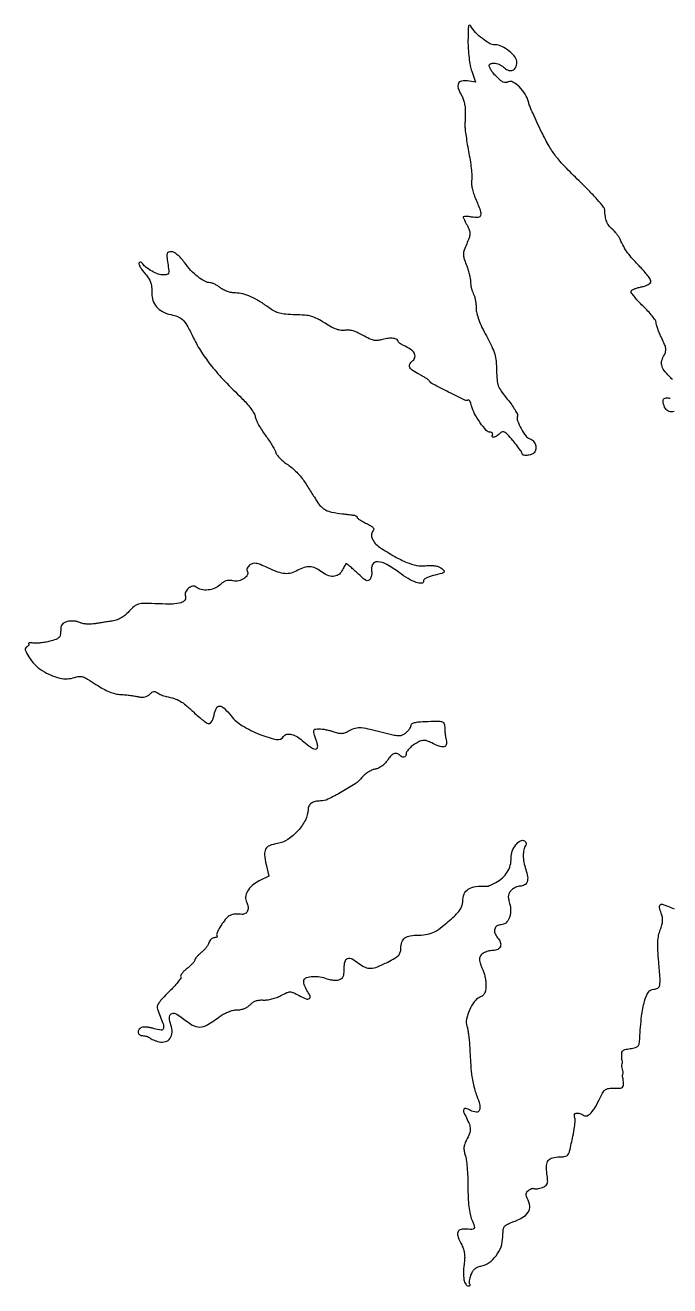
# Model space of a CAD drawing. Extents: x 0 to 500, y 0 to 489.
# Drawn here: x 0.2 to 250.3, y 0 to 488.9 of the extents above; entities that cross this region are included whole.
import ezdxf

# ---------------------------------------------------------------- set-up
doc = ezdxf.new("R2010")
doc.units = 0

msp = doc.modelspace()

# ---------------------------------------------------------------- linework, layer by layer
for points in [[(251.370334, 351.416963, 0.011142), (250.079324, 352.76683, -0.035508), (248.067861, 355.086238, -0.105487), (247.18899, 356.986344, -0.129336), (247.252557, 358.843834, -0.066798), (248.217328, 360.97639, 0.080206), (248.728752, 362.192194, 0.097924), (248.781555, 363.422825, 0.060615), (248.339269, 364.999879, 0.014437), (247.217328, 367.489573, -0.011997), (246.368441, 369.349058, -0.013821), (245.65134, 371.162178, -0.012956), (245.128738, 372.723082, -0.074429), (245, 373.583136, 0.152111), (244.734168, 374.436725, 0.016858), (243.503303, 376.098459, 0.019307), (241.856204, 378.015318, 0.014494), (239.904863, 379.997941, -0.014431), (237.994349, 381.93859, -0.022553), (236.477999, 383.725711, -0.018568), (235.40304, 385.227046, -0.292386), (235.393818, 385.828193, -0.136076), (235.833147, 386.234796, -0.02575), (236.837702, 386.689143, -0.025799), (238.101924, 387.110449, -0.021165), (239.488955, 387.43195, 0.03403), (240.861491, 387.787506, 0.050814), (241.990813, 388.295971, 0.063709), (242.756017, 388.879906, 0.200554), (243, 389.463714, 0.143599), (242.775093, 390.230674, 0.017026), (241.755986, 391.705864, 0.019222), (240.386869, 393.409237, 0.014661), (238.76506, 395.168401, -0.010903), (235.908883, 398.220125, -0.025943), (233.958994, 400.638142, -0.030236), (232.45272, 403.007377, -0.02087), (231.029422, 405.850653, 0.036827), (230.477384, 406.870825, 0.022188), (229.6845, 407.99568, 0.02216), (228.792167, 409.049368, 0.035803), (227.9345, 409.851955, -0.062445), (226.686736, 411.150625, -0.068144), (225.841385, 412.681236, -0.055511), (225.326262, 414.636369, -0.025777), (225.076511, 417.252832, 0.16374), (224.66701, 418.314217, 0.007592), (222.121203, 421.288075, 0.011909), (218.913045, 424.752551, 0.008205), (215.123328, 428.528404, -0.008597), (209.565583, 434.07451, -0.028161), (206.172138, 437.999095, -0.03321), (203.541859, 441.925418, -0.015917), (200.674264, 447.275572, -0.00531), (198.877921, 450.998387, -0.006285), (197.26192, 454.555942, -0.005535), (195.970733, 457.586718, -0.039254), (195.47858, 459.106359, 0.081131), (194.228652, 462.090618, 0.05796), (191.963707, 464.924133, 0.06361), (189.485036, 466.822616, 0.265158), (187.673993, 466.837433, -0.123077), (186.712939, 466.576327, -0.115004), (185.71525, 466.787558, -0.069629), (184.536028, 467.554554, -0.020266), (182.956039, 469.044971, -0.023452), (181.812801, 470.329824, -0.031601), (180.912314, 471.599032, -0.032692), (180.327608, 472.699151, -0.19249), (180.300171, 473.339282, -0.254345), (181.103478, 474.065699, -0.103603), (182.624327, 474.112221, -0.075871), (184.486502, 473.479909, -0.062743), (186.212755, 472.288465, 0.107119), (187.863856, 471.351837, 0.176013), (189.45026, 471.42466, 0.181946), (190.583993, 472.489952, 0.114637), (191, 474.280557, 0.16298), (190.274904, 476.445962, 0.059769), (188.00934, 478.802904, 0.058656), (185.131646, 480.641697, 0.113335), (182.482463, 481.25, -0.127905), (180.383368, 481.795899, -0.038118), (177.600266, 483.639472, -0.038525), (174.952021, 486.049148, -0.062843), (173.165077, 488.5, 0.232292), (172.661335, 488.851948, 0.400882), (172.274794, 488.582254, 0.044074), (172.084107, 486.871124, 0.004725), (172.030409, 482.875727, 0.016702), (172.126627, 479.605273, 0.015017), (172.440923, 476.229814, 0.01547), (172.912916, 473.185468, 0.038627), (173.49545, 471.012895), (174.990901, 466.774337), (171.902822, 467.22757, 0.08006), (169.554547, 467.194575, 0.242582), (168.320106, 466.256542, 0.193769), (168.210807, 464.50257, 0.053301), (169.378916, 461.935693, -0.042951), (170.016518, 460.608019, -0.026693), (170.541548, 458.960431, -0.026695), (170.888001, 457.266482, -0.042993), (170.979852, 455.797159, -0.000022), (170.945823, 454.352182, -0.000015), (170.9076, 452.734165, -0.000016), (170.871057, 451.191336, -0.000033), (170.842723, 450, 0.03542), (170.910836, 448.550756, 0.005892), (171.271523, 445.782374, 0.006438), (171.776826, 442.531862, 0.005662), (172.386197, 439.152763, -0.010258), (172.959691, 435.796248, -0.012276), (173.356852, 432.613931, -0.011051), (173.565197, 429.931319, -0.075471), (173.439397, 428.614561, 0.089588), (173.361376, 427.455382, 0.025194), (173.654762, 425.658748, 0.024543), (174.198582, 423.625306, 0.023644), (174.94475, 421.628893, -0.01217), (176.791975, 417.012333, -0.143217), (176.929276, 415.102784, -0.339349), (175.958835, 414.279125, -0.058793), (173.394996, 414.453721, 0.018796), (172.038236, 414.655803, 0.038356), (170.96267, 414.69195, 0.06318), (170.293036, 414.577505, 0.45824), (170.177083, 414.315012, 0.003539), (170.405937, 413.841837, 0.000587), (170.854104, 412.934397, 0.000644), (171.3838, 411.868496, 0.00057), (171.93826, 410.759531, -0.039205), (172.606728, 409.116511, -0.09259), (172.768808, 407.809474, -0.072921), (172.461852, 406.346833, -0.017798), (171.527238, 404.060403, 0.019023), (170.536204, 401.618892, 0.08221), (170.251529, 400.084965, 0.081609), (170.475258, 398.535616, 0.018588), (171.371066, 396.030635, -0.018727), (171.994677, 394.285276, -0.016082), (172.521501, 392.407673, -0.016379), (172.889176, 390.671009, -0.043998), (173, 389.414022, 0.035465), (173.079864, 388.289486, 0.023224), (173.323125, 387.012495, 0.023372), (173.678207, 385.784209, 0.040834), (174.1, 384.813148, -0.052764), (174.522875, 383.772477, -0.022179), (174.876875, 382.301636, -0.021648), (175.119289, 380.681747, -0.02632), (175.2, 379.14958, 0.060936), (175.443729, 377.157138, 0.026775), (176.222702, 374.611741, 0.022943), (177.463273, 371.647792, 0.014919), (179.151823, 368.340957, -0.012858), (181.271048, 364.232573, -0.040101), (182.396778, 361.333255, -0.047393), (182.945231, 358.563477, -0.024001), (183.132969, 355.009554, 0.018715), (183.290024, 351.290793, 0.0703), (183.798418, 349.017333, 0.065799), (184.933439, 346.898468, 0.015086), (187.407088, 343.667113, -0.014596), (189.004504, 341.584625, -0.020782), (190.289164, 339.639084, -0.017431), (191.203244, 337.994022, -0.201165), (191.257634, 337.272901, 0.170623), (191.28759, 335.428539, 0.03514), (192.647425, 332.419792, 0.03555), (194.424326, 329.621817, 0.157941), (195.988527, 328.503641, -0.134634), (197.346984, 327.62332, -0.106622), (198.213334, 326.09503, -0.112114), (198.34837, 324.410041, -0.161911), (197.684328, 323.084328, -0.114554), (196.501932, 322.347493, -0.068306), (194.866838, 322.028335, -0.083559), (193.482005, 322.181793, -0.335195), (193, 322.820001, 0.147399), (192.84919, 323.320455, 0.008916), (191.949865, 324.625974, 0.012711), (190.794586, 326.156874, 0.009016), (189.425072, 327.816502, 0.009755), (187.313967, 330.187614, 0.084622), (186.197359, 331.04529, 0.21197), (185.310147, 331.106062, 0.109442), (184.353644, 330.496501, -0.052999), (183.121646, 329.501252, -0.100672), (181.939325, 329.03868, -0.354317), (181.44089, 329.316678, -0.237989), (181.5, 330, 0.122698), (181.621559, 330.380268, 0.187915), (181.518476, 330.70625, 0.150523), (181.193504, 330.925829, 0.073989), (180.695018, 331, -0.215809), (179.141007, 331.703503, -0.026359), (176.768023, 334.711719, -0.031504), (174.614455, 338.206971, -0.062508), (173.456505, 341.243089, 0.030376), (173.141904, 342.259237, 0.054938), (172.74737, 343.034508, 0.084563), (172.34064, 343.471776, 0.311094), (171.983073, 343.489538, -0.256016), (170.851179, 343.430275, -0.003629), (164.532119, 346.531293, -0.005794), (158.485526, 349.641337, -0.123604), (157, 350.977756, 0.089672), (156.631882, 351.35656, 0.012105), (155.710815, 351.98215, 0.013641), (154.570164, 352.673885, 0.01111), (153.313412, 353.353356, -0.027915), (150.730501, 354.864082, -0.117411), (149.511754, 356.167102, -0.234722), (149.443189, 357.365656, -0.134673), (150.364596, 358.524648, 0.147924), (151.368722, 359.857353, 0.192372), (151.326149, 361.371274, 0.129651), (150.128925, 362.894673, 0.057598), (147.909865, 364.200191, -0.017424), (146.79511, 364.74083, -0.025227), (145.854773, 365.300478, -0.023055), (145.153758, 365.815253, -0.226587), (145, 366.137123, 0.279198), (144.513522, 366.940418, 0.087212), (143.114084, 367.385233, 0.061584), (141.109925, 367.406796, 0.041786), (138.868458, 366.962274, -0.0436), (136.99242, 366.597281, -0.078077), (135.427989, 366.676864, -0.061945), (133.731892, 367.258571, -0.018993), (131.340605, 368.540544, 0.024403), (129.300306, 369.606102, 0.038311), (127.446891, 370.295094, 0.045274), (125.784379, 370.612828, 0.069547), (124.322327, 370.55356, -0.076754), (122.771423, 370.512953, -0.052762), (121.056725, 370.918887, -0.040021), (119.045912, 371.811767, -0.018176), (116.566448, 373.278663, 0.021616), (113.610895, 374.999893, 0.051952), (111.261349, 375.93921, 0.048836), (108.682515, 376.405597, 0.017254), (104.927732, 376.581522, -0.01501), (101.325947, 376.734083, -0.04614), (98.920962, 377.133469, -0.058727), (96.962134, 377.902475, -0.037912), (94.904165, 379.213467, 0.021595), (91.170856, 381.766522, 0.034861), (87.769459, 383.567411, 0.041272), (84.656399, 384.650231, 0.061454), (81.79966, 385.022236, -0.048668), (80.353629, 385.173165, -0.031858), (78.7349, 385.612376, -0.031983), (77.197296, 386.249077, -0.051863), (76, 387, 0.025451), (74.93272, 387.750573, 0.025382), (73.79375, 388.389559, 0.026218), (72.744773, 388.843096, 0.084311), (72, 388.984353, -0.11904), (69.892755, 389.536316, -0.042905), (67.28169, 391.242914, -0.038368), (64.552149, 393.742039, -0.031467), (62.0351, 396.792848, 0.024764), (60.636503, 398.535057, 0.038856), (59.254678, 399.867422, 0.046783), (57.982153, 400.730564, 0.126293), (56.932455, 401, 0.08171), (55.830439, 400.818699, 0.241297), (55.311405, 400.284649, 0.101902), (55.206138, 399.174001, 0.010061), (55.552271, 396.5, -0.009483), (55.918029, 393.699809, -0.11938), (55.784276, 392.64995, -0.252522), (55.203475, 392.148976, -0.054312), (53.83605, 392, -0.087455), (51.87338, 392.345936, -0.038393), (49.461321, 393.439569, -0.038403), (47.225221, 394.902022, -0.080267), (45.804373, 396.413075, 0.076525), (45.487498, 396.75513, 0.10573), (45.113687, 396.94041, 0.124706), (44.74303, 396.940913, 0.135476), (44.429941, 396.763274, 0.284448), (44.323873, 396.312586, 0.0376), (44.721462, 395.367674, 0.034438), (45.419085, 394.209894, 0.022095), (46.375568, 392.96551, -0.017524), (48.116004, 390.743523, -0.074788), (48.892149, 389.253124, -0.06505), (49.248403, 387.503793, -0.011261), (49.412372, 384.123274, 0.102145), (50.038705, 381.44258, 0.094974), (51.684564, 379.149268, 0.084656), (54.247495, 377.433185, 0.062303), (57.521738, 376.432307, -0.072966), (59.826489, 375.673932, -0.093588), (61.600202, 374.325001, -0.058186), (63.304436, 371.926308, -0.013357), (65.579496, 367.5, 0.031652), (68.622581, 362.076789, 0.025479), (72.538318, 356.655975, 0.021418), (77.639046, 350.832642, 0.011881), (84.322314, 344.156569, -0.023193), (86.113659, 342.284323, -0.023094), (87.726612, 340.251605, -0.023684), (88.965583, 338.349031, -0.078576), (89.508267, 336.96236, 0.052767), (89.970878, 335.57402, 0.018319), (90.915956, 333.684172, 0.017963), (92.116984, 331.663498, 0.019949), (93.421144, 329.805791, -0.01331), (94.732589, 327.989465, -0.013023), (95.955477, 326.09287, -0.013018), (96.94097, 324.37414, -0.046915), (97.433236, 323.212489, 0.086441), (97.978516, 322.163866, 0.030167), (99.094252, 320.871768, 0.028898), (100.519101, 319.569665, 0.029894), (102.069183, 318.456327, -0.036837), (103.761339, 317.205, -0.021013), (105.618839, 315.466215, -0.020899), (107.350474, 313.549013, -0.032316), (108.661644, 311.743838, 0.000116), (109.840175, 309.879865, 0.000082), (111.166195, 307.78446, 0.000083), (112.43527, 305.780501, 0.000174), (113.421754, 304.224538, 0.049822), (115.051378, 302.146138, 0.087378), (116.809637, 300.858864, 0.065866), (119.238489, 300.037466, 0.018489), (123.201615, 299.407685, -0.00051), (124.556075, 299.242112, -0.000524), (125.898287, 299.075217, -0.000507), (127.062361, 298.928035, -0.002218), (127.75, 298.837283, -0.048418), (128.228262, 298.724082, -0.062757), (128.632812, 298.5264, -0.076908), (128.907256, 298.279115, -0.172659), (129, 298.018546, 0.23617), (129.16772, 297.683267, 0.015878), (130.071123, 297.050027, 0.020131), (131.24921, 296.344881, 0.013533), (132.646377, 295.631589, -0.020398), (134.248338, 294.785825, -0.071977), (135.158315, 294.064512, -0.158656), (135.457091, 293.433389, -0.232259), (135.262048, 292.862048, 0.17337), (134.617973, 291.501264, 0.116321), (134.848179, 289.778752, 0.090704), (135.936839, 287.984525, 0.066214), (137.705468, 286.457329, 0.014314), (143.632209, 282.812074, 0.03416), (148.272322, 280.544864, 0.04656), (152.102336, 279.38879, 0.078244), (155.451048, 279.241593, -0.026846), (157.342734, 279.3525, -0.037005), (159.040059, 279.235039, -0.042628), (160.461259, 278.904863, -0.079642), (161.510423, 278.36872, -0.036415), (162.747597, 277.317814, -0.418508), (162.748237, 276.741332, -0.130632), (161.912322, 276.263388, -0.005266), (158.5, 275.395452, 0.02667), (156.983857, 274.939932, 0.041369), (155.741536, 274.373356, 0.049667), (154.900785, 273.785956, 0.270765), (154.726506, 273.281867, -0.462185), (154.078314, 272.463532, -0.092661), (151.97276, 272.781272, -0.048791), (148.798736, 274.24493, -0.030607), (145.400812, 276.52385, 0.035415), (140.574259, 279.69413, 0.113803), (136.90677, 280.763595, 0.287194), (134.992128, 279.712081, 0.18793), (134.635572, 277.139302, -0.063875), (134.714145, 276.402491, -0.040593), (134.625756, 275.543015, -0.040291), (134.397438, 274.698895, -0.058192), (134.053886, 274.007132, -0.174283), (133.352305, 273.475453, -0.191545), (132.504996, 273.539217, -0.069783), (131.266946, 274.373478, -0.010299), (129.059239, 276.442155, 0.009661), (127.48934, 277.916956, 0.016122), (126.105852, 279.08844, 0.010019), (124.950209, 279.96757, 0.387671), (124.653811, 279.935023, 0.044155), (124.443546, 279.648754, 0.005181), (124.039512, 278.966851, 0.006177), (123.576548, 278.143395, 0.00502), (123.100271, 277.25, -0.12842), (121.703882, 275.705829, -0.138199), (119.769315, 275.095694, -0.110623), (117.453527, 275.539858, -0.063574), (115, 277, 0.059528), (112.810792, 278.32685, 0.092883), (110.675735, 278.850992, 0.090346), (108.453177, 278.572386, 0.053654), (106, 277.5, -0.05927), (103.450347, 276.419279, -0.090698), (101.068196, 276.176393, -0.068057), (98.287208, 276.784266, -0.021165), (94.328485, 278.427401, 0.011782), (91.497697, 279.665126, 0.056229), (89.802673, 280.14573, 0.101308), (88.56281, 280.098616, 0.09818), (87.42571, 279.569336, 0.056163), (86.812729, 279.005592, 0.071596), (86.39746, 278.360643, 0.087207), (86.234873, 277.737284, 0.160031), (86.356416, 277.232324, -0.257258), (86.428802, 275.785195, -0.12832), (85.197901, 274.349828, -0.096505), (83.07081, 273.414496, -0.1052), (80.815476, 273.386905, 0.04766), (79.353631, 273.536752, 0.077516), (78.12199, 273.353353, 0.076244), (76.990713, 272.800262, 0.044647), (75.831194, 271.831194, -0.100357), (73.802689, 270.486604, -0.07335), (71.169689, 269.845412, -0.075447), (68.543381, 269.998367, -0.121579), (66.536623, 270.969605, 0.235087), (65.174413, 271.289901, 0.118785), (63.560534, 270.475546, 0.111466), (62.426161, 268.967766, 0.199951), (62.383049, 267.444174, -0.253619), (62.183834, 265.924611, -0.167387), (60.708442, 264.889086, -0.06484), (57.47968, 264.398538, -0.014989), (51.969094, 264.44647, 0.006323), (46.435945, 264.59052, 0.066168), (44.18753, 264.322231, 0.112866), (42.56523, 263.486517, 0.0319), (40.5, 261.506857, -0.034576), (38.90149, 259.990897, -0.047644), (37.263107, 258.883059, -0.049375), (35.49258, 258.133087, -0.041312), (33.5, 257.688708, 0.00203), (31.758852, 257.441728, 0.001496), (29.832577, 257.15462, 0.001511), (28.012898, 256.872202, 0.003381), (26.632177, 256.644056, -0.041046), (25.365342, 256.531684, -0.028459), (23.928674, 256.604266, -0.028805), (22.54726, 256.834256, -0.051284), (21.455919, 257.202039, 0.053341), (20.384642, 257.558174, 0.03287), (19.06955, 257.755115, 0.032717), (17.727834, 257.778627, 0.049544), (16.573742, 257.607864, 0.051586), (15.289995, 257.140734, 0.124772), (14.523561, 256.494745, 0.115397), (14.122836, 255.526571, 0.040686), (14, 254.019492, -0.049737), (13.834989, 252.364756, -0.150953), (13.300351, 251.382435, -0.108376), (12.183966, 250.687457, -0.019472), (9.830523, 249.954365, -0.020777), (8.065441, 249.556905, -0.018692), (6.210128, 249.29061, -0.019087), (4.528263, 249.17774, -0.054485), (3.360785, 249.271364, 0.027011), (2.509649, 249.386861, 0.065102), (1.876042, 249.355691, 0.154811), (1.564577, 249.191014, 0.345553), (1.536493, 248.940953, -0.140105), (1.627706, 248.617891, -0.13062), (1.538238, 248.285578, -0.107887), (1.273382, 247.994171, -0.074235), (0.874054, 247.791351, 0.415944), (0.282347, 246.59915, 0.061712), (1.579448, 243.920273, 0.049618), (3.980406, 240.910489, 0.058867), (6.804997, 238.6231, 0.035206), (10.318366, 236.73684, 0.053124), (13.616975, 235.657668, 0.061953), (16.646623, 235.395597, 0.081646), (19.359762, 235.946682, -0.070658), (21.045591, 236.327634, -0.099155), (22.573956, 236.148761, -0.057333), (24.467964, 235.283085, -0.010736), (27.69599, 233.237981, 0.019116), (30.468802, 231.545705, 0.031156), (32.953011, 230.353508, 0.036391), (35.240206, 229.614788, 0.04766), (37.412503, 229.298891, -0.010828), (39.175994, 229.173796, -0.00831), (41.095976, 228.963505, -0.008414), (42.886232, 228.706576, -0.019684), (44.212097, 228.439559, 0.044876), (45.528399, 228.242768, 0.070425), (46.666711, 228.336212, 0.076528), (47.666134, 228.729938, 0.064428), (48.568043, 229.425186, -0.040121), (49.413605, 230.144942, -0.108605), (50.132516, 230.456241, -0.13826), (50.806901, 230.400477, -0.084058), (51.503918, 229.996749, 0.048264), (52.154271, 229.55537, 0.023513), (53.057348, 229.116013, 0.023074), (54.047832, 228.743599, 0.030822), (54.977857, 228.504264, -0.027014), (58.059535, 227.736174, -0.055057), (60.345862, 226.747127, -0.046705), (62.58697, 225.175333, -0.014764), (65.623577, 222.433126, 0.013298), (67.492651, 220.735285, 0.017754), (69.281803, 219.302231, 0.015082), (70.823425, 218.225532, 0.145898), (71.579883, 218, 0.208614), (72.136565, 218.242832, 0.058063), (72.711713, 219.028125, 0.048108), (73.217153, 220.159935, 0.034618), (73.565978, 221.5, -0.065301), (74.405087, 224.067627, -0.308189), (75.675823, 224.806401, -0.180892), (77.436295, 224.0007, -0.026689), (80.093021, 221.033873, 0.087835), (84.494599, 217.184041, 0.042115), (91.245488, 213.845798, 0.039279), (97.777208, 211.850095, 0.319015), (100.5, 213, -0.204203), (101.721914, 213.861964, -0.115774), (103.562898, 213.82692, -0.076983), (105.859514, 212.847207, -0.040936), (108.347219, 211, 0.02342), (111.023104, 208.863851, 0.110275), (112.817325, 208.089978, 0.384224), (113.622356, 208.579261, 0.148599), (113.616631, 210, 0.055556), (113.335922, 210.910459), (113, 212), (112.664078, 213.089541, -0.055556), (112.383369, 214, -0.049734), (112.174638, 215.031382, -0.214963), (112.368378, 215.609836, -0.175794), (112.967502, 215.918781, -0.032028), (114.234145, 216, -0.033838), (115.411011, 215.920263, -0.015237), (116.93867, 215.664674, -0.015005), (118.541838, 215.295632, -0.019794), (119.976168, 214.858463, 0.029574), (121.796552, 214.342293, 0.075564), (123.160892, 214.251669, 0.078546), (124.459, 214.571105, 0.033891), (126.055039, 215.373441, -0.073717), (128.274902, 216.276591, -0.083551), (130.565376, 216.442977, -0.034853), (134.079409, 215.861896, -0.003493), (142.34534, 213.834344, 0.021479), (144.432938, 213.401211, 0.073044), (145.81864, 213.379321, 0.096162), (146.938941, 213.752778, 0.055572), (148.09534, 214.586281, 0.031834), (148.824237, 215.335596, 0.033275), (149.440506, 216.160871, 0.035304), (149.8711, 216.941055, 0.10886), (150, 217.52608, -0.298739), (150.361048, 218.076438, -0.050989), (151.615208, 218.475015, -0.034094), (153.609218, 218.751254, -0.011954), (156.5, 218.883132, -0.005797), (160.778993, 218.926291, -0.095555), (162.175013, 218.654852, -0.242306), (162.812098, 217.917796, -0.058161), (163.013655, 216.262039, 0.017565), (163.062628, 215.040475, 0.011805), (163.200423, 213.650411, 0.011899), (163.397882, 212.309546, 0.022961), (163.630286, 211.25, -0.144725), (163.59162, 209.740938, -0.290776), (162.710082, 209.010735, -0.122841), (160.845101, 209.233015, -0.028549), (157.941309, 210.53035, 0.02736), (156.336282, 211.252012, 0.075617), (155.129483, 211.517937, 0.089626), (154.02109, 211.392343, 0.04999), (152.761604, 210.872414, 0.02975), (150.823308, 209.68169, 0.044819), (149.30772, 208.405286, 0.05432), (148.315478, 207.159899, 0.141996), (148, 206.071429, -0.158935), (147.773273, 205.376178, -0.204819), (147.201578, 205.036372, -0.148156), (146.397666, 205.16771, -0.082507), (145.583333, 205.75, 0.12987), (144.458856, 206.404483, 0.16694), (143.272511, 206.330811, 0.112329), (142.031122, 205.450987, 0.04285), (140.749425, 203.746882, -0.05254), (139.830202, 202.572677, -0.045776), (138.645812, 201.554387, -0.046463), (137.316942, 200.783283, -0.058951), (135.968874, 200.343775, 0.057272), (134.658948, 199.921548, 0.034806), (133.225998, 199.146492, 0.034523), (131.893766, 198.166101, 0.050692), (130.886285, 197.11889, -0.080259), (128.291399, 194.721517, -0.017338), (123.068254, 191.511928, -0.015555), (117.666535, 188.663744, -0.113316), (114.831787, 188.00464, 0.051827), (112.772461, 187.784816, 0.098954), (111.250537, 187.128455, 0.124504), (110.317266, 186.061428, 0.114082), (109.964565, 184.643011, -0.115934), (108.951092, 180.629952, -0.064349), (106.057219, 176.460476, -0.063635), (102.144133, 173.107607, -0.103867), (98.091848, 171.515518, 0.050054), (95.020694, 170.674167, 0.179947), (93.522957, 169.351249, 0.14894), (93.096052, 167.195556, 0.0312), (93.7261, 163.354445), (94.743214, 158.909645), (91.068668, 157.035032, 0.057962), (88.329974, 155.211071, 0.085653), (86.481979, 153.001737, 0.108399), (85.749059, 150.711578, 0.152154), (86.189854, 148.625233, -0.095786), (86.744772, 146.946308, -0.132789), (86.531198, 145.38336, -0.162204), (85.618454, 144.345715, -0.158656), (84.25682, 144.051141, 0.037994), (81.625702, 144.118726, 0.100533), (79.810285, 143.653891, 0.097095), (78.283067, 142.505761, 0.033945), (76.580277, 140.33295, 0.018835), (75.663239, 138.867586, 0.026897), (74.971645, 137.498416, 0.025556), (74.539259, 136.35955, 0.219771), (74.603243, 135.83295, -0.168316), (74.673818, 135.517444, -0.190065), (74.528648, 135.244679, -0.121062), (74.160963, 135.060165, -0.056098), (73.626405, 135, 0.117522), (73.009357, 134.852935, 0.070674), (72.388908, 134.420163, 0.064467), (71.859165, 133.780749, 0.064033), (71.508279, 133.026085, -0.062461), (71.096522, 132.133204, -0.027599), (70.348804, 131.068007, -0.026789), (69.421293, 130.012163, -0.032494), (68.440892, 129.132165, 0.022357), (67.506383, 128.326938, 0.02781), (66.717012, 127.495186, 0.028096), (66.148608, 126.743561, 0.148912), (66, 126.255647, -0.163822), (65.830926, 125.753469, -0.023484), (65.125412, 124.909844, -0.024609), (64.162808, 123.961097, -0.018762), (63.022679, 123.01738, 0.026137), (61.921958, 122.078599, 0.039731), (61.081309, 121.1448, 0.046312), (60.573794, 120.337049, 0.261206), (60.594681, 119.846803, -0.297152), (60.580868, 119.273985, -0.016266), (59.462358, 117.753767, -0.020926), (57.912491, 115.945852, -0.013317), (55.968574, 113.969711, 0.012238), (53.502831, 111.473889, 0.042695), (52.098708, 109.699839, 0.073269), (51.462472, 108.341028, 0.173454), (51.519582, 107.240721, -0.008313), (53.684848, 101.799434, -0.131296), (53.884131, 99.833025, -0.39859), (52.952469, 99.121654, -0.053253), (50.301047, 99.694743, 0.026994), (49.100228, 100.02101, 0.023186), (47.808745, 100.23601, 0.023844), (46.616322, 100.32072, 0.059841), (45.75, 100.237039, 0.141062), (44.508629, 99.565131, 0.205276), (44.042258, 98.428889, 0.232019), (44.559961, 97.413284, 0.162254), (45.8, 97, -0.042173), (46.55887, 96.935879, -0.03454), (47.350313, 96.744176, -0.035789), (48.057227, 96.463264, -0.073178), (48.55, 96.129108, 0.067438), (49.093564, 95.751375, 0.020211), (50.01125, 95.328036, 0.019862), (51.090747, 94.931436, 0.020307), (52.190425, 94.625009, 0.129763), (54.647381, 94.691204, 0.170014), (56.459695, 95.990041, 0.146865), (57.231187, 98.314093, 0.091327), (56.78924, 101.174741, -0.06101), (56.192141, 103.928039, -0.258694), (56.847328, 105.416733, -0.272901), (58.414957, 105.601118, -0.065355), (60.747281, 104.183098, 0.029841), (65.062039, 101.1214, 0.145972), (67.915967, 100.339011, 0.130653), (70.902468, 101.204785, 0.022059), (75.897883, 104.521409, -0.03678), (77.459492, 105.493279, -0.030927), (79.238299, 106.290488, -0.032022), (80.998574, 106.82629, -0.057928), (82.492896, 107, 0.0484), (83.925192, 107.138971, 0.047216), (85.316549, 107.550854, 0.049113), (86.551189, 108.194123, 0.06428), (87.517817, 109.019688, -0.060197), (88.526335, 109.895315, -0.063563), (89.696754, 110.486582, -0.059309), (91.048501, 110.792189, -0.042804), (92.59537, 110.820516, 0.051442), (94.097322, 110.873931, 0.026697), (95.941384, 111.231878, 0.026236), (97.815012, 111.806462, 0.036009), (99.422565, 112.528232, -0.016434), (101.72858, 113.674002, -0.106105), (102.990582, 113.95204, -0.10798), (104.245641, 113.684935, -0.017296), (106.505977, 112.566714, 0.025483), (109.24653, 111.266307, 0.246845), (110.486668, 111.380626, 0.369956), (110.769407, 112.34149, 0.039404), (109.559471, 114.54958, -0.036067), (108.944776, 115.653847, -0.03854), (108.510739, 116.811196, -0.041719), (108.300911, 117.855091, -0.120929), (108.392628, 118.580788, -0.231204), (109.426765, 119.54412, -0.060408), (111.725095, 119.95018, -0.053004), (114.558691, 119.80353, -0.051471), (117.327579, 119.065554, 0.040606), (118.422883, 118.748039, 0.02931), (119.68241, 118.567481, 0.02981), (120.908273, 118.537835, 0.055145), (121.892678, 118.682186, 0.084809), (122.940102, 119.156221, 0.134036), (123.57886, 119.899208, 0.088345), (123.90806, 121.100878, 0.022794), (124, 123.116631, -0.05774), (124.312986, 125.817909, -0.261311), (125.345949, 126.944897, -0.209654), (127.05386, 126.781104, -0.039417), (129.727129, 125, 0.0605), (132.107693, 123.554626, 0.119097), (134.269922, 123.143862, 0.084207), (136.867826, 123.717606, 0.020024), (140.917838, 125.552625, 0.015477), (143.638827, 127.026466, 0.069866), (145.055265, 128.141452, 0.113342), (145.75766, 129.316686, 0.078405), (146, 130.852625, -0.078383), (146.388291, 133.314306, -0.158372), (147.527765, 134.886932, -0.121052), (149.623558, 135.745249, -0.03696), (153.065141, 136, 0.047964), (156.344497, 136.315309, 0.076131), (158.995245, 137.263963, 0.049091), (161.965666, 139.269004, 0.010132), (166.75, 143.398919, 0.031009), (168.180343, 144.855182, 0.048911), (169.192497, 146.282958, 0.057218), (169.795656, 147.691382, 0.072705), (170, 149.089249, -0.097107), (170.564436, 151.968095, -0.15857), (172.155838, 153.850831, -0.112605), (175.013513, 154.830528, -0.036436), (179.510478, 154.979738, 0.105166), (179.83534, 155.035466, 0.007149), (180.705553, 155.396991, 0.009986), (181.736549, 155.867356, 0.007315), (182.861978, 156.428626, 0.064194), (185.374629, 158.167846, 0.070156), (187.278245, 160.441525, 0.07219), (188.439428, 163.092644, 0.074418), (188.782741, 165.936554, -0.097153), (189.211942, 168.509777, -0.075357), (190.599778, 170.994383, -0.093055), (192.368827, 172.562901, -0.280364), (193.915446, 172.552258, -0.083445), (194.297785, 172.216866, -0.09285), (194.532455, 171.786326, -0.100558), (194.584573, 171.328838, -0.117173), (194.4471, 170.914406, 0.084303), (193.709912, 169.097098, 0.054124), (193.461738, 166.829596, 0.047498), (193.705059, 164.250169, 0.035907), (194.438901, 161.5, -0.043537), (195.148208, 158.669335, -0.122953), (194.974038, 156.653196, -0.186526), (193.961592, 155.450365, -0.126243), (192.206296, 155, 0.0767), (191.489414, 154.889379, 0.034835), (190.604255, 154.540094, 0.03345), (189.703684, 154.033557, 0.039102), (188.927471, 153.434363, 0.061724), (188.088137, 152.461685, 0.11194), (187.714191, 151.485125, 0.081492), (187.739073, 150.233636, 0.021728), (188.187247, 148.284016, -0.070615), (188.57811, 145.256772, -0.094175), (188.027505, 142.545954, -0.120702), (186.676995, 140.687556, -0.177358), (184.799636, 140, 0.144477), (183.248161, 139.542137, 0.187802), (182.387882, 138.351217, 0.154038), (182.47338, 136.688429, 0.094913), (183.5, 135, -0.094895), (184.56513, 133.248374, -0.173523), (184.587413, 131.596793, -0.193406), (183.57766, 130.427299, -0.117983), (181.781385, 129.984687, 0.059938), (179.804993, 129.733442, 0.07337), (178.086194, 129.021582, 0.088266), (176.893359, 127.985459, 0.158653), (176.435433, 126.786475, 0.06966), (176.495307, 126.115119, 0.018948), (176.775987, 125.084677, 0.018785), (177.187002, 123.927879, 0.018523), (177.685433, 122.79966, -0.040279), (178.1898, 121.508977, -0.021352), (178.613846, 119.843535, -0.021111), (178.904296, 118.092791, -0.030556), (179, 116.528221, -0.031382), (178.884106, 114.683549, -0.089134), (178.500769, 113.458595, -0.107384), (177.765056, 112.576268, -0.058639), (176.554243, 111.842761, 0.130573), (174.462829, 110.126455, 0.052556), (172.615036, 106.890987, 0.052558), (171.482761, 103.342409, 0.130931), (171.635427, 100.644796, -0.035013), (171.925673, 99.493293, -0.009839), (172.216133, 97.661284, -0.009871), (172.463488, 95.571574, -0.010252), (172.624514, 93.5, 0.000535), (172.756998, 91.223857, 0.000314), (172.920178, 88.5, 0.000314), (173.086786, 85.776155, 0.000534), (173.229884, 83.5, 0.024762), (173.487401, 81.238212, 0.014471), (174.00757, 78.559803, 0.01445), (174.685073, 75.902701, 0.0237), (175.428379, 73.703584, -0.032122), (176.577949, 70.103896, -0.162266), (176.418229, 68.029217, -0.330583), (175.210727, 67.315726, -0.096936), (173.021713, 67.98838, 0.038706), (171.15993, 68.80649, 0.36403), (170.401769, 68.519741, 0.229083), (170.339351, 67.490622, 0.021862), (171.426264, 65.14259, -0.027753), (172.559976, 62.615829, -0.090856), (172.895521, 60.823321, -0.09225), (172.571378, 59.043448, -0.029148), (171.459162, 56.568853, 0.034139), (170.766068, 54.98471, 0.065257), (170.47185, 53.629909, 0.066994), (170.540326, 52.268887, 0.037861), (170.965323, 50.66963, -0.052191), (171.366996, 48.962904, -0.010556), (171.696064, 45.862509, -0.011032), (171.924028, 42.223722, -0.010126), (172, 38.472901, 0.011416), (172.095743, 34.279938, 0.017894), (172.38912, 30.685758, 0.020863), (172.86016, 27.747294, 0.048816), (173.51342, 25.622124, -0.015002), (174.477799, 23.104254, -0.250939), (174.343489, 22.249993, -0.23799), (173.550333, 21.861129, -0.013599), (170.75, 21.969404, 0.103071), (168.899011, 21.709363, 0.26602), (168.054708, 20.718704, 0.139046), (168.222202, 18.87324, 0.027611), (169.593792, 15.818626, -0.042258), (170.285245, 14.149711, -0.045896), (170.662847, 12.43366, -0.041845), (170.740705, 10.545891, -0.026614), (170.530557, 8.355202, 0.030469), (170.238722, 5.044834, 0.057097), (170.472098, 2.370927, 0.085417), (171.159224, 0.60746, 0.263033), (172.234054, 0, 0.053337), (172.615671, 0.040824, 0.160487), (172.838573, 0.171847, 0.25802), (172.88054, 0.36301, 0.124761), (172.748321, 0.585012, -0.199542), (172.582113, 0.987653, -0.030796), (172.638562, 1.868526, -0.030334), (172.843344, 2.955477, -0.022144), (173.19618, 4.132917, -0.048571), (173.831674, 5.509511, -0.075133), (174.653218, 6.526392, -0.078344), (175.710956, 7.226822, -0.057849), (177.04891, 7.659782, 0.104367), (180.218395, 9.019953, 0.078089), (182.956169, 11.670541, 0.074888), (184.842381, 15.154467, 0.082166), (185.540022, 18.929165, -0.01906), (185.685527, 21.483245, -0.102146), (186.093556, 22.808824, -0.136437), (186.93503, 23.670748, -0.044389), (188.56168, 24.431548, 0.03348), (193.091857, 26.431264, 0.123741), (195.405951, 28.49745, 0.182071), (195.987791, 30.922201, 0.091934), (195.021013, 33.960736, -0.052025), (194.646658, 34.878125, -0.108774), (194.595451, 35.643698, -0.116871), (194.869285, 36.324159, -0.065793), (195.477208, 36.981085, -0.043454), (196.085014, 37.402167, -0.051445), (196.723986, 37.684622, -0.059323), (197.299112, 37.798162, -0.153629), (197.706195, 37.703503, 0.135955), (198.165489, 37.5798, 0.031934), (198.966993, 37.636808, 0.030597), (199.912825, 37.82463, 0.025943), (200.883568, 38.134599, 0.056928), (202.17842, 38.79999, 0.164479), (202.785633, 39.588318, 0.101965), (202.944104, 40.828701, 0.015016), (202.674501, 43.358119, -0.042365), (202.504382, 46.65616, -0.154401), (203.194084, 48.608859, -0.175098), (204.815119, 49.666757, -0.057946), (207.680948, 50, 0.031133), (209.355673, 50.104379, 0.103109), (210.395174, 50.460414, 0.134143), (211.051896, 51.139541, 0.06972), (211.473328, 52.25, 0.004147), (212.72953, 57.99668, 0.015768), (213.370475, 61.613672, 0.023306), (213.607193, 64.040216, 0.104642), (213.384114, 65.441398, -0.187665), (213.388577, 66.41011, -0.26057), (214.046562, 66.948068, -0.13039), (215.342927, 66.839243, -0.055356), (216.922464, 66.069081, 0.249638), (218.251795, 65.969206, 0.103561), (219.763126, 67.04969, 0.056641), (221.471657, 69.390143, 0.019602), (223.399758, 73.109856, -0.025999), (224.484263, 75.138191, -0.11362), (225.42438, 76.109156, -0.120746), (226.663797, 76.540541, -0.031078), (228.797439, 76.609856, 0.016862), (231.166469, 76.619473, 0.195967), (231.994225, 76.993912, 0.192515), (232.332282, 77.843798, 0.016194), (232.25, 80.25, -0.205128), (232.136193, 81.957111, 0.15534), (232, 84, -0.15534), (231.863807, 86.042889, 0.205128), (231.75, 87.75, -0.020031), (231.688936, 90.052736, -0.1612), (232.03066, 91.040094, -0.172114), (232.883062, 91.594988, -0.023574), (235, 92, 0.027329), (237.018962, 92.402, 0.144774), (237.976169, 92.974136, 0.145976), (238.464009, 93.972281, 0.027939), (238.68557, 96, -0.014357), (239.385554, 104.550483, -0.04195), (240.526963, 110.352502, -0.069033), (242.080049, 113.868536, -0.259876), (244.109963, 115, 0.147039), (245.635149, 115.458434, 0.20408), (246.412764, 116.634534, 0.062645), (246.556626, 119.180859, 0.005667), (246.046142, 125.546427, -0.00901), (245.706803, 130.165149, -0.025935), (245.695686, 133.376574, -0.036518), (245.998881, 135.861783, -0.046295), (246.653153, 138.079133, 0.026681), (247.288174, 139.956921, 0.054205), (247.543007, 141.492532, 0.061058), (247.448629, 142.924397, 0.043913), (247.012234, 144.467822, -0.029174), (246.305317, 146.713347, -0.255522), (246.558148, 147.688529, -0.284227), (247.480624, 147.936826, -0.034166), (249.542827, 147.162441, 0.034465), (252.0446, 146.224696, 0.115103)], [(252.049205, 339.080056, -0.161044), (250.035566, 339.066161, -0.188315), (248.612743, 340.227881, -0.089127), (247.819154, 342.5, -0.06429), (247.788442, 343.528951, -0.226629), (248.122035, 344.080089, -0.14358), (248.894634, 344.31533, -0.022601), (250.5, 344.25937, 0.022524)]]:
    msp.add_lwpolyline(points, format="xyb")

doc.saveas('drawing.dxf')
